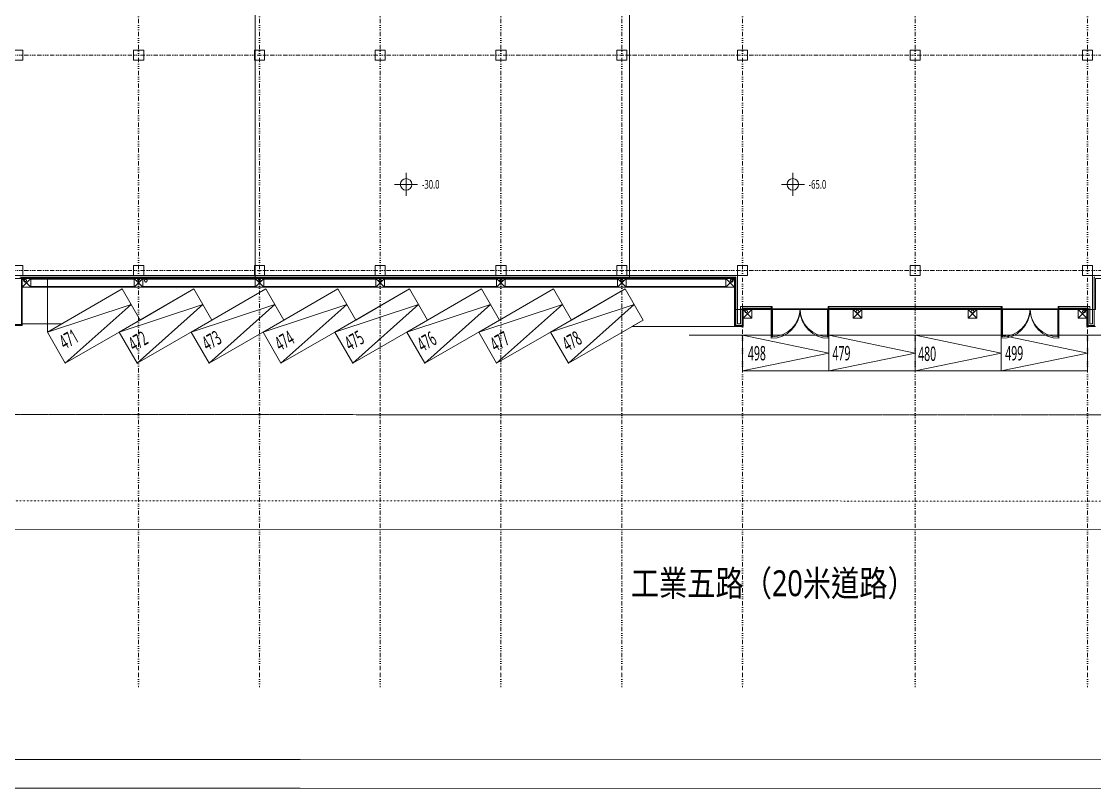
# Model space of a CAD drawing. Header units: millimetres. Extents: x -32710 to 654186, y -254124 to 420220.
# Drawn here: x 106250 to 180883, y -36046 to 17339 of the extents above; entities that cross this region are included whole.
import ezdxf

# ---------------------------------------------------------------- set-up
doc = ezdxf.new("R2010")
doc.units = ezdxf.units.MM
doc.header["$LTSCALE"] = 1000
for name, pattern in [('H12PL1$0$DIVIDEX2', [0.25, 0.1, -0.05, 0, -0.05, 0, -0.05]), ('H12PL1$0$JJP_三點線', [0.9, 0.3, -0.15, 0, -0.15, 0, -0.15, 0, -0.15]), ('H12PL1$0$雨水排水_路_最新$0$CENTERK3', [0.2749, 0.25, -0.0083, 0.0083, -0.0083])]:
    doc.linetypes.add(name, pattern=pattern)
for name, color, linetype in [('H12PL1$0$A-LABEL-HIGH', 252, 'Continuous'), ('H12PL1$0$A-OBJE-MEP', 252, 'Continuous'), ('H12PL1$0$A-WALL-EX', 252, 'Continuous'), ('H12PL1$0$Door', 252, 'Continuous'), ('H12PL1$0$S-COL', 252, 'Continuous'), ('H12PL1$0$S-FNDN', 252, 'Continuous'), ('H12PL1$0$S-GRID', 252, 'Continuous'), ('H12PL1$0$全區配置圖_匯入NEWCUB用_13_0', 252, 'Continuous'), ('H12PL1$0$全區配置圖_匯入NEWCUB用_13_DRAN', 252, 'Continuous'), ('H12PL1$0$全區配置圖_匯入NEWCUB用_13_HATCH', 252, 'Continuous'), ('H12PL1$0$全區配置圖_匯入NEWCUB用_13_KABE1', 252, 'Continuous'), ('H12PL1$0$全區配置圖_匯入NEWCUB用_13_KABE3', 252, 'Continuous'), ('H12PL1$0$全區配置圖_匯入NEWCUB用_13_PKG', 252, 'Continuous'), ('H12PL1$0$全區配置圖_匯入NEWCUB用_13_RCHACHI', 252, 'Continuous'), ('H12PL1$0$全區配置圖_匯入NEWCUB用_13_SIAGE1', 252, 'Continuous'), ('H12PL1$0$全區配置圖_匯入NEWCUB用_13_SITE', 252, 'Continuous'), ('H12PL1$0$全區配置圖_匯入NEWCUB用_13_SUGATA3', 252, 'Continuous'), ('H12PL1$0$全區配置圖_匯入NEWCUB用_13_TATEGU1', 252, 'Continuous'), ('H12PL1$0$全區配置圖_匯入NEWCUB用_13_TATEGU3', 252, 'Continuous'), ('H12PL1$0$全區配置圖_匯入NEWCUB用_13_雨水排水経路図最新$0$SUGATAD', 252, 'Continuous'), ('MD-20250424-增加TRAY與FS主管位置調整', 7, 'Continuous')]:
    doc.layers.add(name, color=color, linetype=linetype)
doc.styles.add('H12PL1$0$Standard', font='Microsoft JhengHei.ttf', dxfattribs={"width": 0.8})

# ---------------------------------------------------------------- blocks, each defined once
blk = doc.blocks.new('H12PL1')
at = {"layer": 'H12PL1$0$A-LABEL-HIGH', "lineweight": 0}
for p, q in [((103800.3, 5200), (103800.3, 6800)), ((130700, 5200), (130700, 6800)), ((103000.3, 6000), (104600.3, 6000)), ((129900, 6000), (131500, 6000))]:
    blk.add_line(p, q, dxfattribs=at)
for centre in [(103800.3, 6000), (130700, 6000)]:
    blk.add_circle(centre, 400, dxfattribs=at)
at = {"layer": 'H12PL1$0$A-OBJE-MEP', "lineweight": 0, "flags": 128}
for points in [[(77395, -700, 1), (77205, -700, 1)], [(85795, -700, 1), (85605, -700, 1)], [(93695, -700, 1), (93505, -700, 1)], [(102095, -700, 1), (101905, -700, 1)], [(110495, -700, 1), (110305, -700, 1)], [(118895, -700, 1), (118705, -700, 1)], [(126545, -700, 1), (126355, -700, 1)], [(127545, -2850, 1), (127355, -2850, 1)], [(135295, -2850, 1), (135105, -2850, 1)], [(143295, -2850, 1), (143105, -2850, 1)], [(151045, -2850, 1), (150855, -2850, 1)]]:
    blk.add_lwpolyline(points, format="xyb", close=True, dxfattribs=at)
at = {"layer": 'H12PL1$0$A-OBJE-MEP', "lineweight": 0}
for centre in [(77300, -700), (85700, -700), (93600, -700), (102000, -700), (110400, -700), (118800, -700), (126450, -700), (127450, -2850), (135200, -2850), (143200, -2850), (150950, -2850)]:
    blk.add_circle(centre, 100, dxfattribs=at)
at = {"layer": 'H12PL1$0$A-WALL-EX', "lineweight": 0}
for p, q in [((77050, -350), (76930, -350)), ((77050, -350), (76930, -350)), ((76930, -465), (77050, -465)), ((76930, -465), (77050, -465)), ((126700, -465), (77050, -465)), ((126735, -465), (126700, -465)), ((126735, -465), (126700, -465)), ((126735, -500), (126735, -465)), ((126735, -3815), (126735, -500)), ((151700, -465), (151665, -465)), ((151700, -465), (151665, -465)), ((151665, -465), (151665, -500)), ((151665, -500), (151665, -3700)), ((127165, -2615), (127165, -2650)), ((127165, -2615), (127165, -2650)), ((127200, -2615), (127165, -2615)), ((127165, -2650), (127165, -3815)), ((129200, -2615), (127200, -2615)), ((129200, -2650), (129200, -2500)), ((133200, -2650), (133200, -2500)), ((145200, -2615), (133200, -2615)), ((145200, -2650), (145200, -2500)), ((149200, -2650), (149200, -2500)), ((151200, -2615), (149200, -2615)), ((151235, -2615), (151200, -2615)), ((151235, -2650), (151235, -2615)), ((151235, -2650), (151235, -2615)), ((151235, -3815), (151235, -2650)), ((151665, -3815), (151665, -3700)), ((151665, -3815), (151665, -3700)), ((126735, -3815), (126850, -3815)), ((126735, -3815), (126850, -3815)), ((127050, -3815), (126850, -3815)), ((127050, -3815), (127165, -3815)), ((127050, -3815), (127165, -3815)), ((151235, -3815), (151350, -3815)), ((151235, -3815), (151350, -3815)), ((151665, -3815), (151350, -3815))]:
    blk.add_line(p, q, dxfattribs=at)
at = {"layer": 'H12PL1$0$A-WALL-EX', "lineweight": 0, "flags": 128}
for points in [[(77050, -350), (76930, -350)], [(126735, -350), (77050, -350)], [(77050, -500), (77050, -465)], [(77050, -3640), (77050, -465)], [(77050, -500), (126700, -500)], [(77050, -500), (126700, -500)], [(77050, -500), (126700, -500)], [(77050, -500), (126700, -500)], [(77050, -500), (126700, -500)], [(77050, -500), (126700, -500)], [(77050, -500), (126700, -500)], [(77050, -500), (126700, -500)], [(126700, -500), (126700, -3850)], [(126850, -350), (126735, -350)], [(126850, -3700), (126850, -350)], [(151550, -350), (151665, -350)], [(151550, -350), (151550, -3700)], [(173900, -350), (151665, -350)], [(127050, -2500), (127050, -2615)], [(129200, -2500), (127050, -2500)], [(127050, -2615), (127050, -3700)], [(129200, -2650), (127200, -2650)], [(129200, -2650), (127200, -2650)], [(129200, -2650), (127200, -2650)], [(129200, -2650), (127200, -2650)], [(151200, -2650), (127200, -2650)], [(151200, -2650), (127200, -2650)], [(151200, -2650), (127200, -2650)], [(127200, -3850), (127200, -2650)], [(127200, -2650), (129200, -2650)], [(145200, -2500), (133200, -2500)], [(145200, -2650), (133200, -2650)], [(145200, -2650), (133200, -2650)], [(145200, -2650), (133200, -2650)], [(145200, -2650), (133200, -2650)], [(133200, -2650), (145200, -2650)], [(151350, -2500), (149200, -2500)], [(151200, -2650), (149200, -2650)], [(151200, -2650), (149200, -2650)], [(151200, -2650), (149200, -2650)], [(151200, -2650), (149200, -2650)], [(149200, -2650), (151200, -2650)], [(151200, -2650), (151200, -3850)], [(151350, -2500), (151350, -2615)], [(151350, -3700), (151350, -2615)], [(77050, -3760), (77050, -3640)], [(127050, -3700), (126850, -3700)], [(151550, -3700), (151350, -3700)], [(68150, -3760), (77050, -3760)], [(126700, -3850), (126735, -3850)], [(126735, -3850), (127165, -3850)], [(127200, -3850), (127165, -3850)], [(151200, -3850), (151235, -3850)], [(151235, -3850), (151700, -3850)]]:
    blk.add_lwpolyline(points, dxfattribs=at)
at = {"layer": 'H12PL1$0$Door', "lineweight": 0}
for p, q in [((129250, -2500), (129200, -2500)), ((129200, -2500), (129200, -2650)), ((129200, -2650), (129250, -2650)), ((129250, -2650), (129250, -2500)), ((129250, -2650), (129250, -4600)), ((129280, -2650), (129250, -2650)), ((129280, -4600), (129280, -2650)), ((133120, -2650), (133120, -4600)), ((133150, -2650), (133120, -2650)), ((133200, -2500), (133150, -2500)), ((133150, -2500), (133150, -2650)), ((133150, -4600), (133150, -2650)), ((133150, -2650), (133200, -2650)), ((133200, -2650), (133200, -2500)), ((145250, -2500), (145200, -2500)), ((145200, -2500), (145200, -2650)), ((145200, -2650), (145250, -2650)), ((145250, -2650), (145250, -2500)), ((145250, -2650), (145250, -4600)), ((145280, -2650), (145250, -2650)), ((145280, -4600), (145280, -2650)), ((149120, -2650), (149120, -4600)), ((149150, -2650), (149120, -2650)), ((149200, -2500), (149150, -2500)), ((149150, -2500), (149150, -2650)), ((149150, -4600), (149150, -2650)), ((149150, -2650), (149200, -2650)), ((149200, -2650), (149200, -2500)), ((129250, -4600), (129280, -4600)), ((133120, -4600), (133150, -4600)), ((145250, -4600), (145280, -4600)), ((149120, -4600), (149150, -4600))]:
    blk.add_line(p, q, dxfattribs=at)
for centre, start, end in [((129250, -2650), 270, 0), ((133150, -2650), 180, 270), ((145250, -2650), 270, 0), ((149150, -2650), 180, 270)]:
    blk.add_arc(centre, 1950, start, end, dxfattribs=at)
at = {"layer": 'H12PL1$0$S-COL', "lineweight": 0, "flags": 128}
for points in [[(76450, 14650), (77150, 14650), (77150, 15350), (76450, 15350)], [(84850, 14650), (85550, 14650), (85550, 15350), (84850, 15350)], [(93250, 14650), (93950, 14650), (93950, 15350), (93250, 15350)], [(101650, 14650), (102350, 14650), (102350, 15350), (101650, 15350)], [(110050, 14650), (110750, 14650), (110750, 15350), (110050, 15350)], [(118450, 14650), (119150, 14650), (119150, 15350), (118450, 15350)], [(126850, 14650), (127550, 14650), (127550, 15350), (126850, 15350)], [(138850, 14650), (139550, 14650), (139550, 15350), (138850, 15350)], [(150850, 14650), (151550, 14650), (151550, 15350), (150850, 15350)], [(126850, 350), (126850, -350), (127550, -350), (127550, 350)], [(138850, -350), (139550, -350), (139550, 350), (138850, 350)], [(150850, 350), (150850, -350), (151550, -350), (151550, 350)]]:
    blk.add_lwpolyline(points, close=True, dxfattribs=at)
for points in [[(77150, -350), (77150, 350), (76450, 350), (76450, -350), (76930, -350)], [(85550, -350), (85550, 350), (84850, 350), (84850, -350)], [(93950, -350), (93950, 350), (93250, 350), (93250, -350)], [(102350, -350), (102350, 350), (101650, 350), (101650, -350)], [(110750, -350), (110750, 350), (110050, 350), (110050, -350)], [(119150, -350), (119150, 350), (118450, 350), (118450, -350)]]:
    blk.add_lwpolyline(points, dxfattribs=at)
at = {"layer": 'H12PL1$0$S-FNDN', "lineweight": 0, "flags": 128}
for points in [[(119350, 90550), (43500, 90550), (43500, 74700), (93300, 74700), (93300, -550), (119350, -550), (119350, 45300), (110700, 45300), (110700, 50030), (119350, 50030)], [(110700, 45300), (119350, 45300), (119350, -550), (126650, -550), (126650, -2700), (151750, -2700), (151750, -550), (159050, -550), (159050, 45300), (166725, 45300), (166725, 50030), (159050, 50030), (159050, 90550), (119350, 90550), (119350, 50030), (110700, 50030)], [(43500, 74700), (18300, 74700), (18300, 15000), (18125, 15000), (18125, -550), (93300, -550), (93300, 74700)]]:
    blk.add_lwpolyline(points, close=True, dxfattribs=at)
at = {"layer": 'H12PL1$0$S-GRID', "linetype": 'H12PL1$0$JJP_三點線', "lineweight": 0}
for p, q in [((85200, 128250), (85200, -28000)), ((93600, 128250), (93600, -28000)), ((102000, 128250), (102000, -28000)), ((110400, 128250), (110400, -28000)), ((118800, 128250), (118800, -28000)), ((127200, 128250), (127200, -28000)), ((139200, 128250), (139200, -28000)), ((151200, 128250), (151200, -28000)), ((-29000, 15000), (289600, 15000)), ((-29000, 0), (289600, 0)), ((85200, -28000), (85200, -29000)), ((93600, -28000), (93600, -29000)), ((102000, -28000), (102000, -29000)), ((110400, -28000), (110400, -29000)), ((118800, -28000), (118800, -29000)), ((127200, -28000), (127200, -29000)), ((139200, -28000), (139200, -29000)), ((151200, -28000), (151200, -29000))]:
    blk.add_line(p, q, dxfattribs=at)
at = {"layer": 'H12PL1$0$全區配置圖_匯入NEWCUB用_13_DRAN', "lineweight": 0}
for centre in [(77300, -700), (85200, -700), (93600, -700), (102000, -700), (110400, -700), (118800, -700), (126450, -700), (127450, -2850), (127450, -2850), (135200, -2850), (135200, -2850), (143200, -2850), (143200, -2850), (150950, -2850), (150950, -2850)]:
    blk.add_circle(centre, 100, dxfattribs=at)
at = {"layer": 'H12PL1$0$全區配置圖_匯入NEWCUB用_13_HATCH', "lineweight": 0, "flags": 128}
blk.add_lwpolyline([(109046.2, -1276.6), (110296.2, -3441.6), (114046.2, -1276.6), (115296.2, -3441.6), (119046.2, -1276.6), (120296.2, -3441.6), (119502.2, -3900), (124502.2, -3900), (126650, -3900), (126650, -550), (77100, -550), (77100, -3710), (79831.3, -3710), (84046.2, -1276.6), (85296.2, -3441.6), (89046.2, -1276.6), (90296.2, -3441.6), (94046.2, -1276.6), (95296.2, -3441.6), (99046.2, -1276.6), (100296.2, -3441.6), (104046.2, -1276.6), (105296.2, -3441.6)], close=True, dxfattribs=at)
at = {"layer": 'H12PL1$0$全區配置圖_匯入NEWCUB用_13_KABE1', "lineweight": 0}
for p, q in [((126650, -550), (77100, -550)), ((77100, -550), (77100, -3810)), ((126650, -3900), (126650, -550)), ((127250, -3900), (127250, -2700)), ((127250, -2700), (129132.5, -2700)), ((133262.5, -2700), (145132.5, -2700)), ((151150, -2700), (149262.5, -2700)), ((151150, -3900), (151150, -2700)), ((68100, -3810), (77100, -3810)), ((126650, -3900), (127250, -3900)), ((151750, -3900), (151150, -3900))]:
    blk.add_line(p, q, dxfattribs=at)
at = {"layer": 'H12PL1$0$全區配置圖_匯入NEWCUB用_13_KABE3', "lineweight": 0}
for p, q in [((129132.5, -2650), (129132.5, -2700)), ((133262.5, -2650), (133262.5, -2700)), ((145132.5, -2650), (145132.5, -2700)), ((149262.5, -2650), (149262.5, -2700))]:
    blk.add_line(p, q, dxfattribs=at)
at = {"layer": 'H12PL1$0$全區配置圖_匯入NEWCUB用_13_PKG', "lineweight": 0, "flags": 128}
for points in [[(80100, -6441.6), (85296.2, -3441.6), (84046.2, -1276.6), (78850, -4276.6)], [(85100, -6441.6), (90296.2, -3441.6), (89046.2, -1276.6), (83850, -4276.6)], [(90100, -6441.6), (95296.2, -3441.6), (94046.2, -1276.6), (88850, -4276.6)], [(95100, -6441.6), (100296.2, -3441.6), (99046.2, -1276.6), (93850, -4276.6)], [(100100, -6441.6), (105296.2, -3441.6), (104046.2, -1276.6), (98850, -4276.6)], [(105100, -6441.6), (110296.2, -3441.6), (109046.2, -1276.6), (103850, -4276.6)], [(110100, -6441.6), (115296.2, -3441.6), (114046.2, -1276.6), (108850, -4276.6)], [(115100, -6441.6), (120296.2, -3441.6), (119046.2, -1276.6), (113850, -4276.6)], [(127200, -6985), (133200, -6985), (133200, -4485), (127200, -4485)], [(133200, -6985), (139200, -6985), (139200, -4485), (133200, -4485)], [(139200, -6985), (145200, -6985), (145200, -4485), (139200, -4485)], [(145200, -6985), (151200, -6985), (151200, -4485), (145200, -4485)]]:
    blk.add_lwpolyline(points, close=True, dxfattribs=at)
for points in [[(80100, -6441.6), (84671.2, -2359.1), (78850, -4276.6)], [(85100, -6441.6), (89671.2, -2359.1), (83850, -4276.6)], [(90100, -6441.6), (94671.2, -2359.1), (88850, -4276.6)], [(95100, -6441.6), (99671.2, -2359.1), (93850, -4276.6)], [(100100, -6441.6), (104671.2, -2359.1), (98850, -4276.6)], [(105100, -6441.6), (109671.2, -2359.1), (103850, -4276.6)], [(110100, -6441.6), (114671.2, -2359.1), (108850, -4276.6)], [(115100, -6441.6), (119671.2, -2359.1), (113850, -4276.6)], [(127200, -6985), (133200, -5735), (127200, -4485)], [(133200, -6985), (139200, -5735), (133200, -4485)], [(139200, -6985), (145200, -5735), (139200, -4485)], [(145200, -6985), (151200, -5735), (145200, -4485)]]:
    blk.add_lwpolyline(points, dxfattribs=at)
at = {"layer": 'H12PL1$0$全區配置圖_匯入NEWCUB用_13_RCHACHI', "lineweight": 0}
for p, q in [((79686.9, -500), (79636.9, -550)), ((79856.6, -500), (79806.6, -550)), ((80026.3, -500), (79976.3, -550)), ((82686.9, -500), (82636.9, -550)), ((82856.6, -500), (82806.6, -550)), ((83026.3, -500), (82976.3, -550)), ((85086.9, -500), (85036.9, -550)), ((85256.6, -500), (85206.6, -550)), ((85426.3, -500), (85376.3, -550)), ((88086.9, -500), (88036.9, -550)), ((88256.6, -500), (88206.6, -550)), ((88426.3, -500), (88376.3, -550)), ((91086.9, -500), (91036.9, -550)), ((91256.6, -500), (91206.6, -550)), ((91426.3, -500), (91376.3, -550)), ((93486.9, -500), (93436.9, -550)), ((93656.6, -500), (93606.6, -550)), ((93826.3, -500), (93776.3, -550)), ((96486.9, -500), (96436.9, -550)), ((96656.6, -500), (96606.6, -550)), ((96826.3, -500), (96776.3, -550)), ((99486.9, -500), (99436.9, -550)), ((99656.6, -500), (99606.6, -550)), ((99826.3, -500), (99776.3, -550)), ((101886.9, -500), (101836.9, -550)), ((102056.6, -500), (102006.6, -550)), ((102226.3, -500), (102176.3, -550)), ((104886.9, -500), (104836.9, -550)), ((105056.6, -500), (105006.6, -550)), ((105226.3, -500), (105176.3, -550)), ((107886.9, -500), (107836.9, -550)), ((108056.6, -500), (108006.6, -550)), ((108226.3, -500), (108176.3, -550)), ((110286.9, -500), (110236.9, -550)), ((110456.6, -500), (110406.6, -550)), ((110626.3, -500), (110576.3, -550)), ((113286.9, -500), (113236.9, -550)), ((113456.6, -500), (113406.6, -550)), ((113626.3, -500), (113576.3, -550)), ((116286.9, -500), (116236.9, -550)), ((116456.6, -500), (116406.6, -550)), ((116626.3, -500), (116576.3, -550)), ((118686.9, -500), (118636.9, -550)), ((118856.6, -500), (118806.6, -550)), ((119026.3, -500), (118976.3, -550)), ((121686.9, -500), (121636.9, -550)), ((121856.6, -500), (121806.6, -550)), ((122026.3, -500), (121976.3, -550)), ((124686.9, -500), (124636.9, -550)), ((124856.6, -500), (124806.6, -550)), ((125026.3, -500), (124976.3, -550)), ((126700, -886.9), (126650, -936.9)), ((126700, -1056.6), (126650, -1106.6)), ((126700, -1226.3), (126650, -1276.3)), ((127977, -2650), (127927, -2700)), ((128146.7, -2650), (128096.7, -2700)), ((128316.4, -2650), (128266.4, -2700)), ((134245, -2650), (134195, -2700)), ((134414.7, -2650), (134364.7, -2700)), ((134584.4, -2650), (134534.4, -2700)), ((137245, -2650), (137195, -2700)), ((137414.7, -2650), (137364.7, -2700)), ((137584.4, -2650), (137534.4, -2700)), ((140245, -2650), (140195, -2700)), ((140414.7, -2650), (140364.7, -2700)), ((140584.4, -2650), (140534.4, -2700)), ((143245, -2650), (143195, -2700)), ((143414.7, -2650), (143364.7, -2700)), ((143584.4, -2650), (143534.4, -2700)), ((77100, -3686.9), (77050, -3736.9)), ((127250, -3377), (127200, -3427)), ((127250, -3546.7), (127200, -3596.7)), ((127250, -3716.4), (127200, -3766.4)), ((151200, -3394), (151150, -3444)), ((151200, -3563.7), (151150, -3613.7)), ((126777, -3850), (126727, -3900)), ((126946.7, -3850), (126896.7, -3900)), ((127116.4, -3850), (127066.4, -3900)), ((151200, -3733.4), (151150, -3783.4))]:
    blk.add_line(p, q, dxfattribs=at)
at = {"layer": 'H12PL1$0$全區配置圖_匯入NEWCUB用_13_SIAGE1', "lineweight": 0}
for p, q in [((129132.5, -2700), (129157.5, -2700)), ((133237.5, -2700), (133262.5, -2700)), ((145132.5, -2700), (145157.5, -2700)), ((149237.5, -2700), (149262.5, -2700))]:
    blk.add_line(p, q, dxfattribs=at)
at = {"layer": 'H12PL1$0$全區配置圖_匯入NEWCUB用_13_SITE', "lineweight": 0}
for p, q in [((78850, -4276.6), (78850, -1150)), ((152524.6, -4485), (123489, -4485))]:
    blk.add_line(p, q, dxfattribs=at)
at = {"layer": 'H12PL1$0$全區配置圖_匯入NEWCUB用_13_SUGATA3', "lineweight": 0}
for p, q in [((77100, -550), (77700, -1150)), ((77100, -1150), (77700, -550)), ((77700, -600), (84900, -600)), ((84900, -1150), (85500, -550)), ((84900, -550), (85500, -1150)), ((85500, -600), (93300, -600)), ((93300, -1150), (93900, -550)), ((93300, -550), (93900, -1150)), ((93900, -600), (101700, -600)), ((101700, -1150), (102300, -550)), ((101700, -550), (102300, -1150)), ((102300, -600), (110100, -600)), ((110100, -1150), (110700, -550)), ((110100, -550), (110700, -1150)), ((110700, -600), (118500, -600)), ((118500, -1150), (119100, -550)), ((118500, -550), (119100, -1150)), ((119100, -600), (126050, -600)), ((126050, -1150), (126650, -550)), ((126050, -550), (126650, -1150)), ((77700, -1100), (84900, -1100)), ((77700, -1150), (126050, -1150)), ((85500, -1100), (93300, -1100)), ((93900, -1100), (101700, -1100)), ((102300, -1100), (110100, -1100)), ((110700, -1100), (118500, -1100)), ((119100, -1100), (126050, -1100)), ((127250, -3300), (127850, -2700)), ((127250, -2700), (127850, -3300)), ((134900, -3300), (135500, -2700)), ((134900, -2700), (135500, -3300)), ((142900, -2700), (143500, -3300)), ((142900, -3300), (143500, -2700)), ((150550, -3300), (151150, -2700)), ((150550, -2700), (151150, -3300))]:
    blk.add_line(p, q, dxfattribs=at)
at = {"layer": 'H12PL1$0$全區配置圖_匯入NEWCUB用_13_SUGATA3', "lineweight": 0, "flags": 128}
for points in [[(77100, -1150), (77700, -1150), (77700, -550), (77100, -550)], [(84900, -1150), (85500, -1150), (85500, -550), (84900, -550)], [(93300, -1150), (93900, -1150), (93900, -550), (93300, -550)], [(101700, -1150), (102300, -1150), (102300, -550), (101700, -550)], [(110100, -1150), (110700, -1150), (110700, -550), (110100, -550)], [(118500, -1150), (119100, -1150), (119100, -550), (118500, -550)], [(126050, -1150), (126650, -1150), (126650, -550), (126050, -550)], [(127250, -3300), (127850, -3300), (127850, -2700), (127250, -2700)], [(134900, -3300), (135500, -3300), (135500, -2700), (134900, -2700)], [(142900, -3300), (143500, -3300), (143500, -2700), (142900, -2700)], [(150550, -3300), (151150, -3300), (151150, -2700), (150550, -2700)]]:
    blk.add_lwpolyline(points, close=True, dxfattribs=at)
at = {"layer": 'H12PL1$0$全區配置圖_匯入NEWCUB用_13_TATEGU1', "lineweight": 0, "flags": 128}
for points in [[(129157.5, -2675), (129157.5, -2710), (129182.5, -2710), (129182.5, -2665), (129197.5, -2665), (129197.5, -2650)], [(133237.5, -2675), (133237.5, -2710), (133212.5, -2710), (133212.5, -2665), (133197.5, -2665), (133197.5, -2650)], [(145157.5, -2675), (145157.5, -2710), (145182.5, -2710), (145182.5, -2665), (145197.5, -2665), (145197.5, -2650)], [(149237.5, -2675), (149237.5, -2710), (149212.5, -2710), (149212.5, -2665), (149197.5, -2665), (149197.5, -2650)]]:
    blk.add_lwpolyline(points, dxfattribs=at)
at = {"layer": 'H12PL1$0$全區配置圖_匯入NEWCUB用_13_TATEGU3', "lineweight": 0}
for p, q in [((129200, -4710), (129200, -2710)), ((131200, -2800), (131200, -2650)), ((133200, -4710), (133200, -2710)), ((145200, -4710), (145200, -2710)), ((147200, -2800), (147200, -2650)), ((149200, -4710), (149200, -2710))]:
    blk.add_line(p, q, dxfattribs=at)
at = {"layer": 'H12PL1$0$全區配置圖_匯入NEWCUB用_13_TATEGU3', "lineweight": 0, "flags": 128}
for points in [[(133207.5, -2710), (129192.5, -2710), (129192.5, -2670), (133207.5, -2670)], [(149207.5, -2710), (145192.5, -2710), (145192.5, -2670), (149207.5, -2670)]]:
    blk.add_lwpolyline(points, close=True, dxfattribs=at)
at = {"layer": 'H12PL1$0$全區配置圖_匯入NEWCUB用_13_TATEGU3', "lineweight": 0}
for centre, start, end in [((129200, -2710), 270, 0), ((133200, -2710), 180, 270), ((145200, -2710), 270, 0), ((149200, -2710), 180, 270)]:
    blk.add_arc(centre, 2000, start, end, dxfattribs=at)
at = {"layer": 'H12PL1$0$全區配置圖_匯入NEWCUB用_13_雨水排水経路図最新$0$SUGATAD', "lineweight": 0}
for p, q in [((78850, -4276.6), (78850, -550)), ((123489, -4485), (152524.6, -4485)), ((263350.9, -18066.2), (-720.4, -18001.7)), ((96439.3, -34025.4), (10639.3, -34004.4)), ((182239.3, -34046.4), (96439.3, -34025.4)), ((96438.8, -36025.4), (10638.8, -36004.4)), ((182238.8, -36046.4), (96438.8, -36025.4))]:
    blk.add_line(p, q, dxfattribs=at)
at = {"layer": 'H12PL1$0$全區配置圖_匯入NEWCUB用_13_雨水排水経路図最新$0$SUGATAD', "linetype": 'H12PL1$0$雨水排水_路_最新$0$CENTERK3', "lineweight": 0}
blk.add_line((263352.8, -10066.2), (-40101.1, -9992), dxfattribs=at)
at = {"layer": 'H12PL1$0$全區配置圖_匯入NEWCUB用_13_雨水排水経路図最新$0$SUGATAD', "linetype": 'H12PL1$0$DIVIDEX2', "lineweight": 0, "flags": 128}
blk.add_lwpolyline([(290616.8, 109970.5), (290091.7, 3735.9, -0.0807329), (288341.6, -6706.2, -0.2653443), (282102.6, -12956.4, -0.0824856), (263351.4, -16066.2), (-40102.6, -15992)], format="xyb", dxfattribs=at)
at = {"layer": 'H12PL1$0$A-LABEL-HIGH', "lineweight": 0, "char_height": 600, "attachment_point": 7, "style": 'H12PL1$0$Standard'}
for s, insert in [('\\A1;{\\W0.68;-30.0}', (104900.3, 5690.1)), ('\\A1;{\\W0.68;-65.0}', (131800, 5690.1))]:
    blk.add_mtext(s, dxfattribs=dict(at, insert=insert))
at = {"layer": 'H12PL1$0$全區配置圖_匯入NEWCUB用_13_0', "linetype": 'Continuous', "lineweight": 0, "char_height": 1000, "attachment_point": 7, "rotation": 30, "style": 'H12PL1$0$Standard'}
for s, insert in [('\\A1;{\\W0.56;471}', (80054.3, -5511.6)), ('\\A1;{\\W0.56;472}', (84865.9, -5651.6)), ('\\A1;{\\W0.56;473}', (89988.8, -5623.3)), ('\\A1;{\\W0.56;474}', (95040.3, -5625.3)), ('\\A1;{\\W0.56;475}', (99906.9, -5619.6)), ('\\A1;{\\W0.56;476}', (104948.3, -5689.6)), ('\\A1;{\\W0.56;477}', (110016.2, -5671.8)), ('\\A1;{\\W0.56;478}', (115042.6, -5659.4))]:
    blk.add_mtext(s, dxfattribs=dict(at, insert=insert))
at = {"layer": 'H12PL1$0$全區配置圖_匯入NEWCUB用_13_0', "linetype": 'Continuous', "lineweight": 0, "style": 'H12PL1$0$Standard'}
for s, insert, char_height, attachment_point in [('\\A1;{\\W0.56;498}', (127575.3, -6261), 1000, 7), ('\\A1;{\\W0.56;479}', (133452.3, -6261), 1000, 7), ('\\A1;{\\W0.56;480}', (139413.3, -6303.6), 1000, 7), ('\\A1;{\\W0.56;499}', (145467.3, -6261), 1000, 7), ('\\A1;工業五路（20米道路）', (119427, -21876.8), 1800, 4)]:
    blk.add_mtext(s, dxfattribs=dict(at, insert=insert, char_height=char_height, attachment_point=attachment_point))

msp = doc.modelspace()

# ---------------------------------------------------------------- block references
at = {"layer": 'MD-20250424-增加TRAY與FS主管位置調整', "color": 8}
msp.add_blockref('H12PL1', (29200, 0), dxfattribs=at)

doc.saveas('drawing.dxf')
